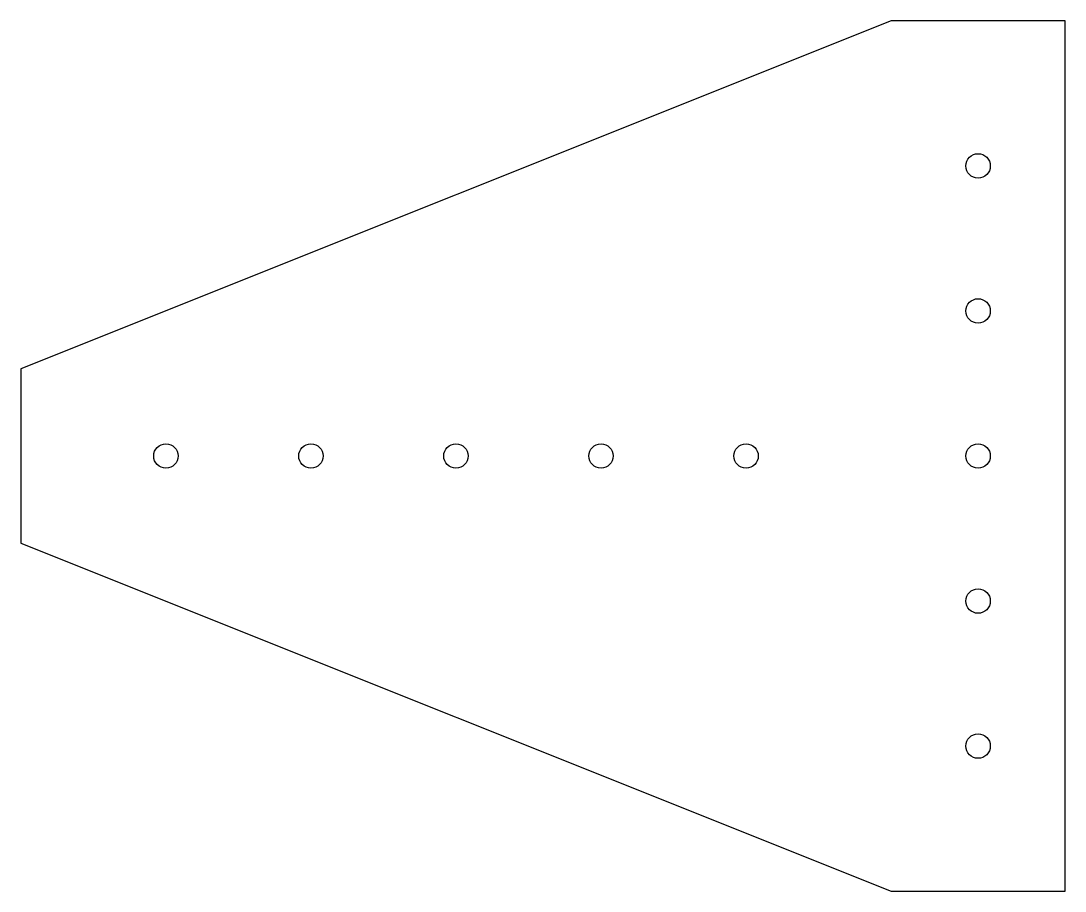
# Model space of a CAD drawing. Header units: inches. Extents: x -6 to 0, y 0 to 5.
import ezdxf

# ---------------------------------------------------------------- set-up
doc = ezdxf.new("R2010")
doc.units = ezdxf.units.IN
doc.header["$MEASUREMENT"] = 0

msp = doc.modelspace()

# ---------------------------------------------------------------- linework, layer by layer
msp.add_lwpolyline([(-6, 2), (-1, 0), (0, 0), (0, 5), (-1, 5), (-6, 3)], close=True)
for centre in [(-0.5, 4.1667), (-0.5, 3.3333), (-5.1667, 2.5), (-4.3333, 2.5), (-3.5, 2.5), (-2.6667, 2.5), (-1.8333, 2.5), (-0.5, 2.5), (-0.5, 1.6667), (-0.5, 0.8333)]:
    msp.add_circle(centre, 0.0703)

doc.saveas('drawing.dxf')
